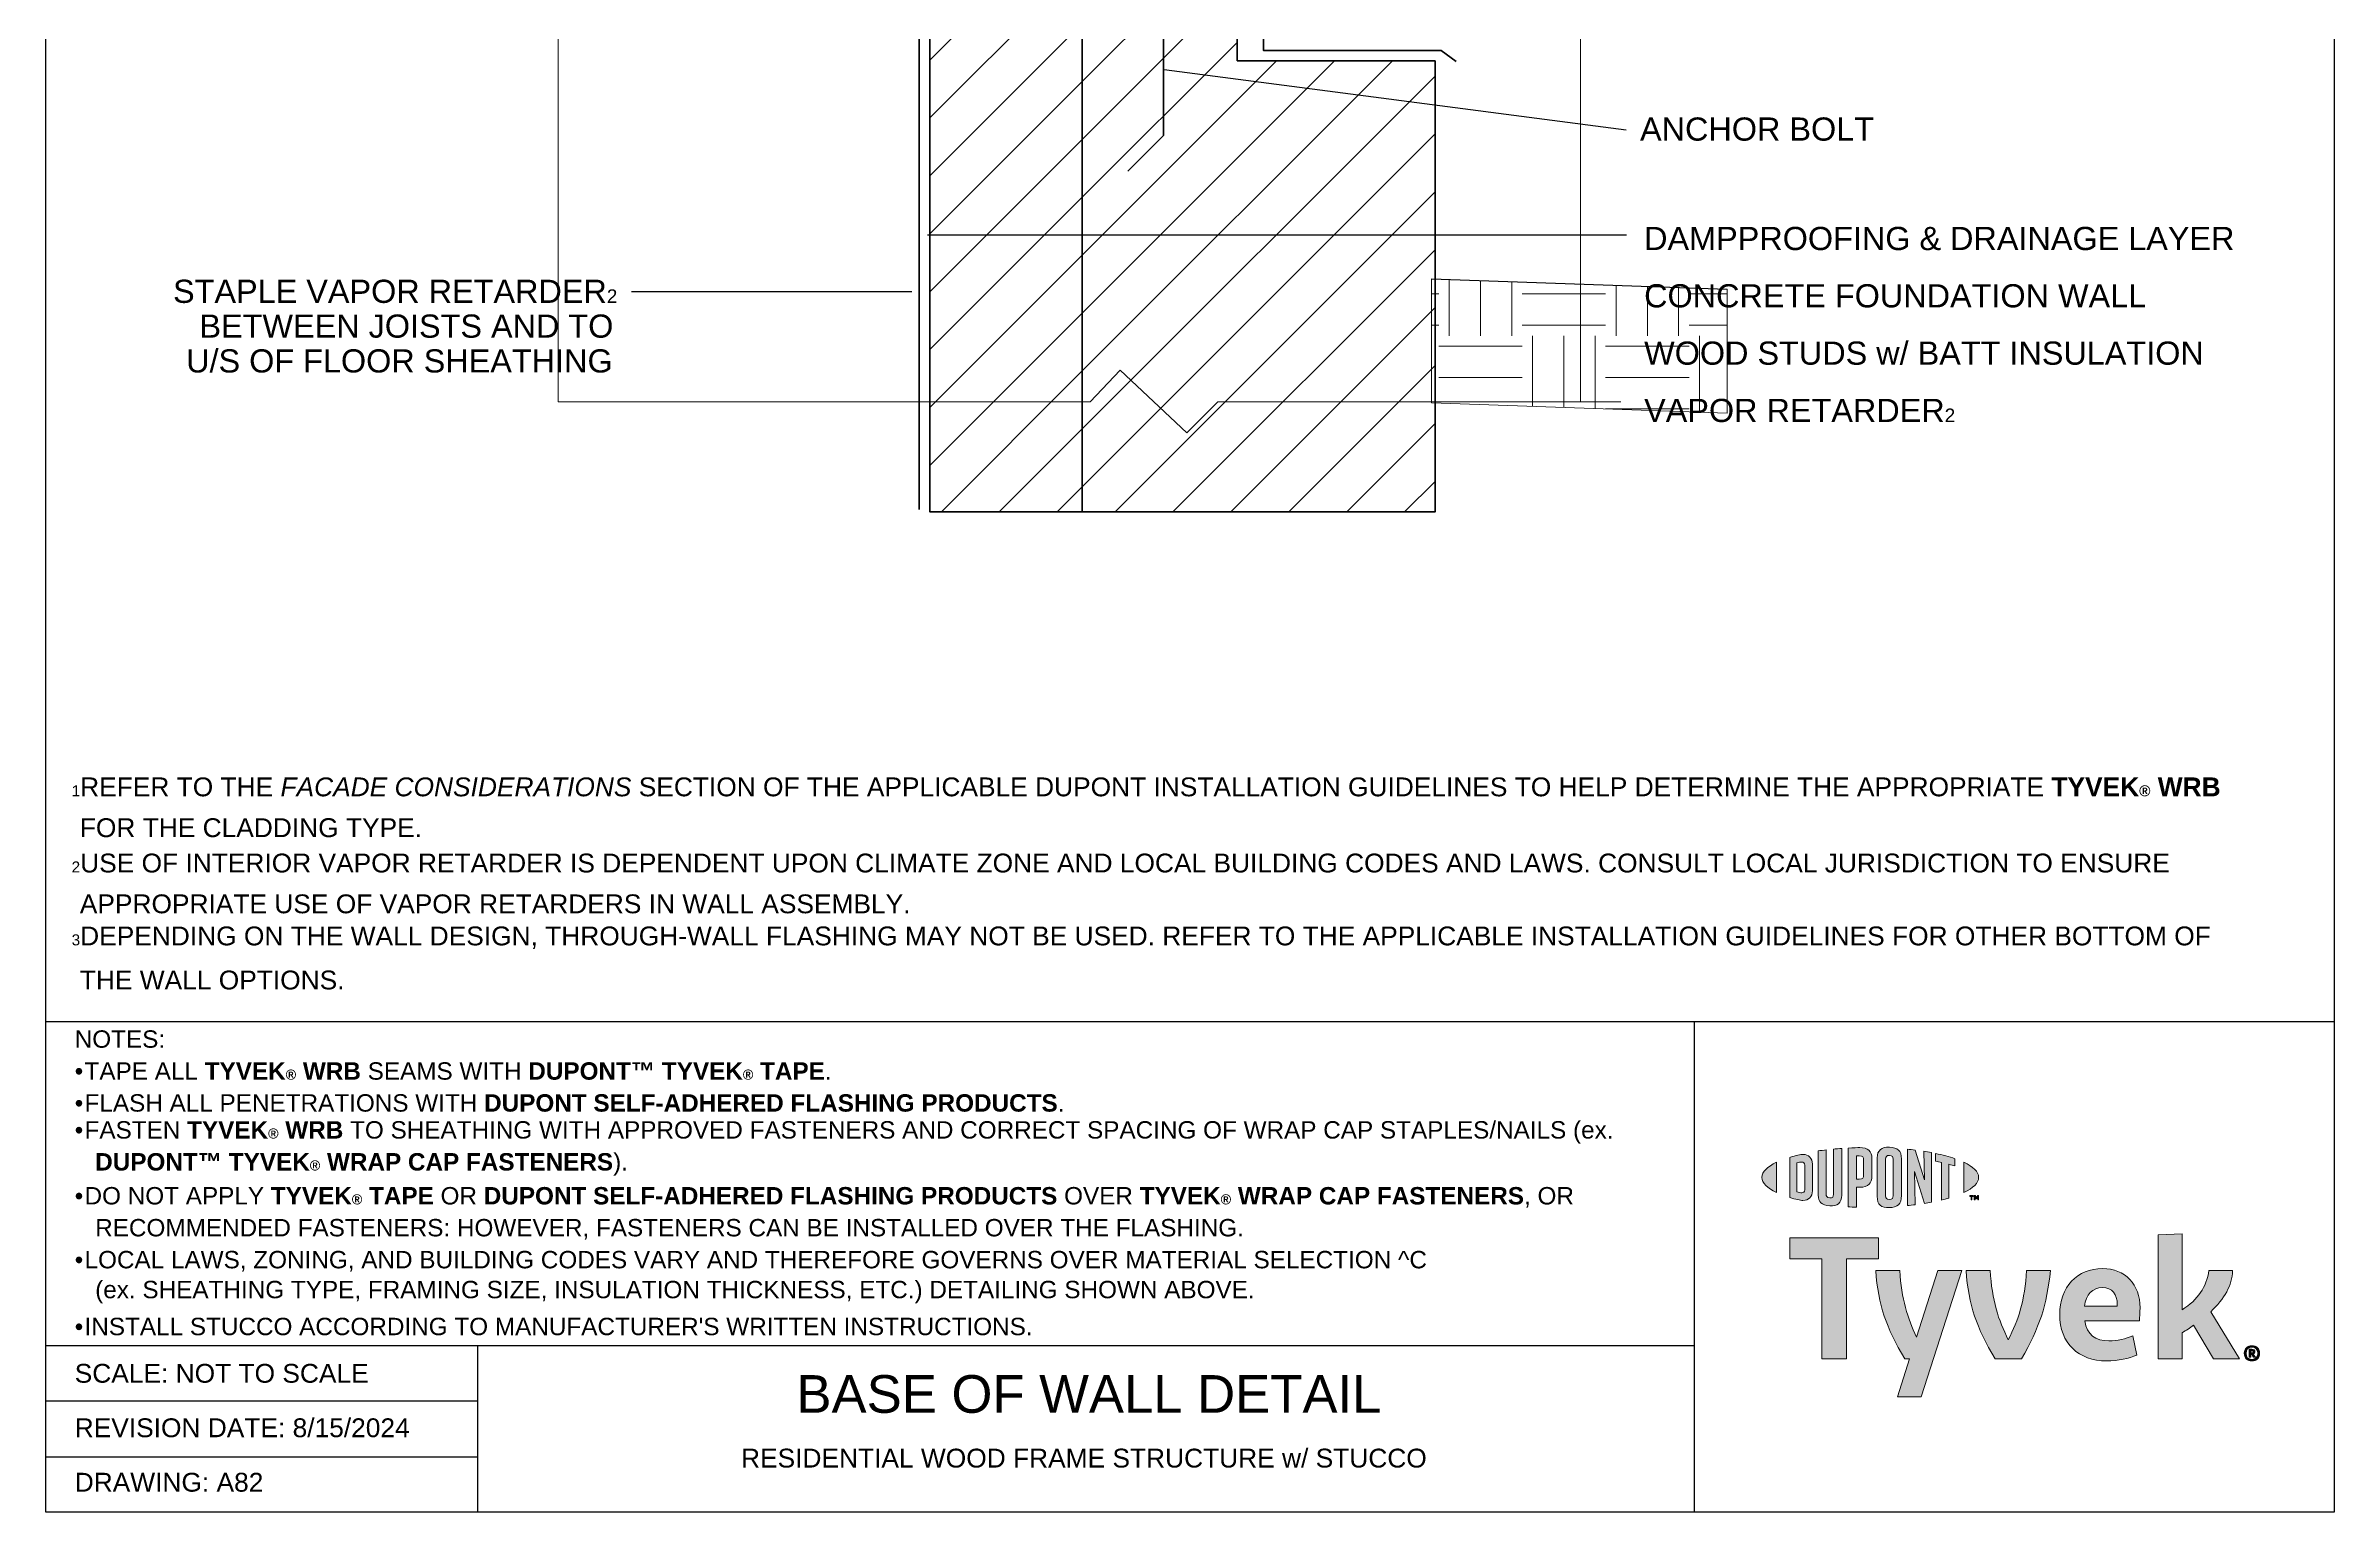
# Model space of a CAD drawing. Extents: x 26 to 585, y -763 to -29.
# Drawn here: x 26 to 585, y -763 to -405 of the extents above; entities that cross this region are included whole.
import ezdxf

# ---------------------------------------------------------------- set-up
doc = ezdxf.new("R2010")
doc.units = 0
doc.header["$MEASUREMENT"] = 0
for name, color, linetype, lineweight in [('background', 7, 'Continuous', 0), ('diagram', 7, 'Continuous', 0), ('lines and arrows', 7, 'Continuous', 0), ('text', 7, 'Continuous', 0)]:
    doc.layers.add(name, color=color, linetype=linetype, lineweight=lineweight)
pattern_1 = [(45, (0, 0), (-7.07107, 7.07107), [])]

# ---------------------------------------------------------------- blocks, each defined once
blk = doc.blocks.new('Block_1')
at = {"layer": 'background', "true_color": 0xe11b22, "transparency": 33554687}
h = blk.add_hatch(color=242, dxfattribs=at)
h.dxf.hatch_style = 2
edge = h.paths.add_edge_path()
edge.add_spline(control_points=[(456.13, -684.01), (456.13, -684.58), (455.78, -684.77), (455.38, -684.77), (455.06, -684.77), (454.57, -684.65), (454.17, -684.54), (454.17, -684.54), (454.17, -677.47), (454.17, -677.47), (454.57, -677.36), (455.06, -677.25), (455.38, -677.25), (455.78, -677.25), (456.13, -677.44), (456.13, -678.01), (456.13, -678.01), (456.13, -684.01), (456.13, -684.01)], knot_values=[0, 0, 0, 0, 1, 1, 1, 2, 2, 2, 3, 3, 3, 4, 4, 4, 5, 5, 5, 6, 6, 6, 6], degree=3, periodic=0)
edge = h.paths.add_edge_path()
edge.add_spline(control_points=[(455.64, -675.4), (455, -675.4), (454.08, -675.59), (452.41, -676.11), (452.41, -676.11), (452.41, -685.91), (452.41, -685.91), (453.88, -686.36), (455, -686.62), (455.64, -686.62), (457.12, -686.62), (457.95, -685.71), (457.95, -684.26), (457.95, -684.26), (457.95, -677.75), (457.95, -677.75), (457.95, -676.3), (457.12, -675.4), (455.64, -675.4)], knot_values=[0, 0, 0, 0, 1, 1, 1, 2, 2, 2, 3, 3, 3, 4, 4, 4, 5, 5, 5, 6, 6, 6, 6], degree=3, periodic=0)
h = blk.add_hatch(color=242, dxfattribs=at)
h.dxf.hatch_style = 2
edge = h.paths.add_edge_path()
edge.add_spline(control_points=[(463.1, -685.16), (463.1, -685.73), (462.91, -686.09), (462.2, -686), (461.5, -685.92), (461.32, -685.62), (461.32, -684.95), (461.32, -684.95), (461.32, -674.28), (461.32, -674.28), (460.85, -674.33), (459.82, -674.47), (459.38, -674.53), (459.38, -674.53), (459.38, -685.33), (459.38, -685.33), (459.38, -687.05), (460.22, -687.72), (462.2, -687.95), (464.01, -688.16), (465.12, -687.24), (465.12, -685.33), (465.12, -685.33), (465.12, -673.93), (465.12, -673.93), (464.74, -673.95), (463.5, -674.05), (463.1, -674.09), (463.1, -674.09), (463.1, -685.16), (463.1, -685.16)], knot_values=[0, 0, 0, 0, 1, 1, 1, 2, 2, 2, 3, 3, 3, 4, 4, 4, 5, 5, 5, 6, 6, 6, 7, 7, 7, 8, 8, 8, 9, 9, 9, 10, 10, 10, 10], degree=3, periodic=0)
h = blk.add_hatch(color=242, dxfattribs=at)
h.dxf.hatch_style = 2
edge = h.paths.add_edge_path()
edge.add_spline(control_points=[(470.46, -680.47), (470.46, -681.09), (470.24, -681.4), (469.42, -681.41), (469.42, -681.41), (468.72, -681.41), (468.72, -681.41), (468.72, -681.41), (468.72, -675.74), (468.72, -675.74), (469.03, -675.72), (469.2, -675.72), (469.39, -675.72), (470.27, -675.72), (470.46, -676.05), (470.46, -676.69), (470.46, -676.69), (470.46, -680.47), (470.46, -680.47)], knot_values=[0, 0, 0, 0, 1, 1, 1, 2, 2, 2, 3, 3, 3, 4, 4, 4, 5, 5, 5, 6, 6, 6, 6], degree=3, periodic=0)
edge = h.paths.add_edge_path()
edge.add_spline(control_points=[(469.51, -673.71), (469.15, -673.71), (467.87, -673.76), (466.7, -673.83), (466.7, -673.83), (466.7, -688.19), (466.7, -688.19), (467.1, -688.21), (468.15, -688.27), (468.72, -688.28), (468.72, -688.28), (468.72, -683.4), (468.72, -683.4), (468.72, -683.4), (469.51, -683.4), (469.51, -683.4), (471.62, -683.4), (472.5, -682.45), (472.5, -680.62), (472.5, -680.62), (472.5, -676.39), (472.5, -676.39), (472.5, -674.6), (471.51, -673.71), (469.51, -673.71)], knot_values=[0, 0, 0, 0, 1, 1, 1, 2, 2, 2, 3, 3, 3, 4, 4, 4, 5, 5, 5, 6, 6, 6, 7, 7, 7, 8, 8, 8, 8], degree=3, periodic=0)
h = blk.add_hatch(color=242, dxfattribs=at)
h.dxf.hatch_style = 2
edge = h.paths.add_edge_path()
edge.add_spline(control_points=[(477.67, -685.49), (477.67, -686.06), (477.48, -686.35), (476.77, -686.37), (476.03, -686.39), (475.83, -686.08), (475.83, -685.49), (475.83, -685.49), (475.83, -676.53), (475.83, -676.53), (475.83, -675.95), (476.03, -675.62), (476.77, -675.64), (477.48, -675.66), (477.67, -675.97), (477.67, -676.53), (477.67, -676.53), (477.67, -685.49), (477.67, -685.49)], knot_values=[0, 0, 0, 0, 1, 1, 1, 2, 2, 2, 3, 3, 3, 4, 4, 4, 5, 5, 5, 6, 6, 6, 6], degree=3, periodic=0)
edge = h.paths.add_edge_path()
edge.add_spline(control_points=[(476.77, -673.63), (474.89, -673.54), (473.78, -674.37), (473.78, -676.26), (473.78, -676.26), (473.78, -685.66), (473.78, -685.66), (473.78, -687.65), (474.79, -688.48), (476.77, -688.39), (478.7, -688.31), (479.71, -687.57), (479.71, -685.45), (479.71, -685.45), (479.71, -676.48), (479.71, -676.48), (479.71, -674.45), (478.8, -673.73), (476.77, -673.63)], knot_values=[0, 0, 0, 0, 1, 1, 1, 2, 2, 2, 3, 3, 3, 4, 4, 4, 5, 5, 5, 6, 6, 6, 6], degree=3, periodic=0)
h = blk.add_hatch(color=242, dxfattribs=at)
h.dxf.hatch_style = 2
edge = h.paths.add_edge_path()
edge.add_spline(control_points=[(485.31, -681.63), (485.31, -681.63), (483.07, -674.33), (483.07, -674.33), (482.46, -674.25), (481.73, -674.17), (481.16, -674.12), (481.16, -674.12), (481.16, -687.9), (481.16, -687.9), (481.56, -687.86), (482.57, -687.75), (483.1, -687.68), (483.1, -687.68), (482.94, -679.56), (482.94, -679.56), (482.94, -679.56), (485.31, -687.36), (485.31, -687.36), (485.81, -687.28), (486.55, -687.16), (487.03, -687.06), (487.03, -687.06), (487.03, -674.95), (487.03, -674.95), (486.53, -674.85), (485.61, -674.7), (485.17, -674.63), (485.17, -674.63), (485.31, -681.63), (485.31, -681.63)], knot_values=[0, 0, 0, 0, 1, 1, 1, 2, 2, 2, 3, 3, 3, 4, 4, 4, 5, 5, 5, 6, 6, 6, 7, 7, 7, 8, 8, 8, 9, 9, 9, 10, 10, 10, 10], degree=3, periodic=0)
h = blk.add_hatch(color=242, dxfattribs=at)
h.dxf.hatch_style = 2
edge = h.paths.add_edge_path()
edge.add_spline(control_points=[(488.03, -677.07), (488.53, -677.16), (489.02, -677.26), (489.5, -677.36), (489.5, -677.36), (489.5, -686.53), (489.5, -686.53), (489.94, -686.43), (490.76, -686.21), (491.31, -686.05), (491.31, -686.05), (491.31, -677.8), (491.31, -677.8), (491.83, -677.93), (492.33, -678.07), (492.78, -678.2), (492.78, -678.2), (492.78, -676.43), (492.78, -676.43), (491.35, -675.93), (489.82, -675.53), (488.03, -675.15), (488.03, -675.15), (488.03, -677.07), (488.03, -677.07)], knot_values=[0, 0, 0, 0, 1, 1, 1, 2, 2, 2, 3, 3, 3, 4, 4, 4, 5, 5, 5, 6, 6, 6, 7, 7, 7, 8, 8, 8, 8], degree=3, periodic=0)
h = blk.add_hatch(color=242, dxfattribs=at)
h.dxf.hatch_style = 2
edge = h.paths.add_edge_path()
edge.add_spline(control_points=[(445.62, -680.99), (445.62, -682.34), (446.93, -683.61), (449.23, -684.7), (449.23, -684.7), (449.23, -677.3), (449.23, -677.3), (446.93, -678.38), (445.62, -679.64), (445.62, -680.99)], knot_values=[0, 0, 0, 0, 1, 1, 1, 2, 2, 2, 3, 3, 3, 3], degree=3, periodic=0)
h = blk.add_hatch(color=242, dxfattribs=at)
h.dxf.hatch_style = 2
edge = h.paths.add_edge_path()
edge.add_spline(control_points=[(498.56, -680.99), (498.56, -682.35), (497.25, -683.61), (494.95, -684.7), (494.95, -684.7), (494.95, -677.3), (494.95, -677.3), (497.25, -678.38), (498.56, -679.64), (498.56, -680.99)], knot_values=[0, 0, 0, 0, 1, 1, 1, 2, 2, 2, 3, 3, 3, 3], degree=3, periodic=0)
h = blk.add_hatch(color=242, dxfattribs=at)
h.dxf.hatch_style = 2
edge = h.paths.add_edge_path()
edge.add_spline(control_points=[(497.49, -685.44), (497.49, -685.44), (497.71, -685.44), (497.71, -685.44), (497.71, -685.44), (498.03, -685.95), (498.03, -685.95), (498.03, -685.95), (498.35, -685.44), (498.35, -685.44), (498.35, -685.44), (498.56, -685.44), (498.56, -685.44), (498.56, -685.44), (498.56, -686.51), (498.56, -686.51), (498.56, -686.51), (498.37, -686.51), (498.37, -686.51), (498.37, -686.51), (498.37, -685.75), (498.37, -685.75), (498.37, -685.75), (498.04, -686.26), (498.04, -686.26), (498.04, -686.26), (498.02, -686.26), (498.02, -686.26), (498.02, -686.26), (497.69, -685.75), (497.69, -685.75), (497.69, -685.75), (497.69, -686.51), (497.69, -686.51), (497.69, -686.51), (497.49, -686.51), (497.49, -686.51), (497.49, -686.51), (497.49, -685.44), (497.49, -685.44)], knot_values=[0, 0, 0, 0, 1, 1, 1, 2, 2, 2, 3, 3, 3, 4, 4, 4, 5, 5, 5, 6, 6, 6, 7, 7, 7, 8, 8, 8, 9, 9, 9, 10, 10, 10, 11, 11, 11, 12, 12, 12, 13, 13, 13, 13], degree=3, periodic=0)
edge = h.paths.add_edge_path()
edge.add_spline(control_points=[(496.73, -685.63), (496.73, -685.63), (496.4, -685.63), (496.4, -685.63), (496.4, -685.63), (496.4, -685.44), (496.4, -685.44), (496.4, -685.44), (497.26, -685.44), (497.26, -685.44), (497.26, -685.44), (497.26, -685.63), (497.26, -685.63), (497.26, -685.63), (496.93, -685.63), (496.93, -685.63), (496.93, -685.63), (496.93, -686.51), (496.93, -686.51), (496.93, -686.51), (496.73, -686.51), (496.73, -686.51), (496.73, -686.51), (496.73, -685.63), (496.73, -685.63)], knot_values=[0, 0, 0, 0, 1, 1, 1, 2, 2, 2, 3, 3, 3, 4, 4, 4, 5, 5, 5, 6, 6, 6, 7, 7, 7, 8, 8, 8, 8], degree=3, periodic=0)
at = {"layer": 'background'}
for points, knots in [([(455.64, -675.4), (455, -675.4), (454.08, -675.59), (452.41, -676.11), (452.41, -676.11), (452.41, -685.91), (452.41, -685.91), (453.88, -686.36), (455, -686.62), (455.64, -686.62), (457.12, -686.62), (457.95, -685.71), (457.95, -684.26), (457.95, -684.26), (457.95, -677.75), (457.95, -677.75), (457.95, -676.3), (457.12, -675.4), (455.64, -675.4)], [0, 0, 0, 0, 1, 1, 1, 2, 2, 2, 3, 3, 3, 4, 4, 4, 5, 5, 5, 6, 6, 6, 6]), ([(463.1, -685.16), (463.1, -685.73), (462.91, -686.09), (462.2, -686), (461.5, -685.92), (461.32, -685.62), (461.32, -684.95), (461.32, -684.95), (461.32, -674.28), (461.32, -674.28), (460.85, -674.33), (459.82, -674.47), (459.38, -674.53), (459.38, -674.53), (459.38, -685.33), (459.38, -685.33), (459.38, -687.05), (460.22, -687.72), (462.2, -687.95), (464.01, -688.16), (465.12, -687.24), (465.12, -685.33), (465.12, -685.33), (465.12, -673.93), (465.12, -673.93), (464.74, -673.95), (463.5, -674.05), (463.1, -674.09), (463.1, -674.09), (463.1, -685.16), (463.1, -685.16)], [0, 0, 0, 0, 1, 1, 1, 2, 2, 2, 3, 3, 3, 4, 4, 4, 5, 5, 5, 6, 6, 6, 7, 7, 7, 8, 8, 8, 9, 9, 9, 10, 10, 10, 10]), ([(469.51, -673.71), (469.15, -673.71), (467.87, -673.76), (466.7, -673.83), (466.7, -673.83), (466.7, -688.19), (466.7, -688.19), (467.1, -688.21), (468.15, -688.27), (468.72, -688.28), (468.72, -688.28), (468.72, -683.4), (468.72, -683.4), (468.72, -683.4), (469.51, -683.4), (469.51, -683.4), (471.62, -683.4), (472.5, -682.45), (472.5, -680.62), (472.5, -680.62), (472.5, -676.39), (472.5, -676.39), (472.5, -674.6), (471.51, -673.71), (469.51, -673.71)], [0, 0, 0, 0, 1, 1, 1, 2, 2, 2, 3, 3, 3, 4, 4, 4, 5, 5, 5, 6, 6, 6, 7, 7, 7, 8, 8, 8, 8]), ([(470.46, -680.47), (470.46, -681.09), (470.24, -681.4), (469.42, -681.41), (469.42, -681.41), (468.72, -681.41), (468.72, -681.41), (468.72, -681.41), (468.72, -675.74), (468.72, -675.74), (469.03, -675.72), (469.2, -675.72), (469.39, -675.72), (470.27, -675.72), (470.46, -676.05), (470.46, -676.69), (470.46, -676.69), (470.46, -680.47), (470.46, -680.47)], [0, 0, 0, 0, 1, 1, 1, 2, 2, 2, 3, 3, 3, 4, 4, 4, 5, 5, 5, 6, 6, 6, 6]), ([(476.77, -673.63), (474.89, -673.54), (473.78, -674.37), (473.78, -676.26), (473.78, -676.26), (473.78, -685.66), (473.78, -685.66), (473.78, -687.65), (474.79, -688.48), (476.77, -688.39), (478.7, -688.31), (479.71, -687.57), (479.71, -685.45), (479.71, -685.45), (479.71, -676.48), (479.71, -676.48), (479.71, -674.45), (478.8, -673.73), (476.77, -673.63)], [0, 0, 0, 0, 1, 1, 1, 2, 2, 2, 3, 3, 3, 4, 4, 4, 5, 5, 5, 6, 6, 6, 6]), ([(477.67, -685.49), (477.67, -686.06), (477.48, -686.35), (476.77, -686.37), (476.03, -686.39), (475.83, -686.08), (475.83, -685.49), (475.83, -685.49), (475.83, -676.53), (475.83, -676.53), (475.83, -675.95), (476.03, -675.62), (476.77, -675.64), (477.48, -675.66), (477.67, -675.97), (477.67, -676.53), (477.67, -676.53), (477.67, -685.49), (477.67, -685.49)], [0, 0, 0, 0, 1, 1, 1, 2, 2, 2, 3, 3, 3, 4, 4, 4, 5, 5, 5, 6, 6, 6, 6]), ([(485.31, -681.63), (485.31, -681.63), (483.07, -674.33), (483.07, -674.33), (482.46, -674.25), (481.73, -674.17), (481.16, -674.12), (481.16, -674.12), (481.16, -687.9), (481.16, -687.9), (481.56, -687.86), (482.57, -687.75), (483.1, -687.68), (483.1, -687.68), (482.94, -679.56), (482.94, -679.56), (482.94, -679.56), (485.31, -687.36), (485.31, -687.36), (485.81, -687.28), (486.55, -687.16), (487.03, -687.06), (487.03, -687.06), (487.03, -674.95), (487.03, -674.95), (486.53, -674.85), (485.61, -674.7), (485.17, -674.63), (485.17, -674.63), (485.31, -681.63), (485.31, -681.63)], [0, 0, 0, 0, 1, 1, 1, 2, 2, 2, 3, 3, 3, 4, 4, 4, 5, 5, 5, 6, 6, 6, 7, 7, 7, 8, 8, 8, 9, 9, 9, 10, 10, 10, 10]), ([(488.03, -677.07), (488.53, -677.16), (489.02, -677.26), (489.5, -677.36), (489.5, -677.36), (489.5, -686.53), (489.5, -686.53), (489.94, -686.43), (490.76, -686.21), (491.31, -686.05), (491.31, -686.05), (491.31, -677.8), (491.31, -677.8), (491.83, -677.93), (492.33, -678.07), (492.78, -678.2), (492.78, -678.2), (492.78, -676.43), (492.78, -676.43), (491.35, -675.93), (489.82, -675.53), (488.03, -675.15), (488.03, -675.15), (488.03, -677.07), (488.03, -677.07)], [0, 0, 0, 0, 1, 1, 1, 2, 2, 2, 3, 3, 3, 4, 4, 4, 5, 5, 5, 6, 6, 6, 7, 7, 7, 8, 8, 8, 8]), ([(445.62, -680.99), (445.62, -682.34), (446.93, -683.61), (449.23, -684.7), (449.23, -684.7), (449.23, -677.3), (449.23, -677.3), (446.93, -678.38), (445.62, -679.64), (445.62, -680.99)], [0, 0, 0, 0, 1, 1, 1, 2, 2, 2, 3, 3, 3, 3]), ([(456.13, -684.01), (456.13, -684.58), (455.78, -684.77), (455.38, -684.77), (455.06, -684.77), (454.57, -684.65), (454.17, -684.54), (454.17, -684.54), (454.17, -677.47), (454.17, -677.47), (454.57, -677.36), (455.06, -677.25), (455.38, -677.25), (455.78, -677.25), (456.13, -677.44), (456.13, -678.01), (456.13, -678.01), (456.13, -684.01), (456.13, -684.01)], [0, 0, 0, 0, 1, 1, 1, 2, 2, 2, 3, 3, 3, 4, 4, 4, 5, 5, 5, 6, 6, 6, 6]), ([(498.56, -680.99), (498.56, -682.35), (497.25, -683.61), (494.95, -684.7), (494.95, -684.7), (494.95, -677.3), (494.95, -677.3), (497.25, -678.38), (498.56, -679.64), (498.56, -680.99)], [0, 0, 0, 0, 1, 1, 1, 2, 2, 2, 3, 3, 3, 3]), ([(496.73, -685.63), (496.73, -685.63), (496.4, -685.63), (496.4, -685.63), (496.4, -685.63), (496.4, -685.44), (496.4, -685.44), (496.4, -685.44), (497.26, -685.44), (497.26, -685.44), (497.26, -685.44), (497.26, -685.63), (497.26, -685.63), (497.26, -685.63), (496.93, -685.63), (496.93, -685.63), (496.93, -685.63), (496.93, -686.51), (496.93, -686.51), (496.93, -686.51), (496.73, -686.51), (496.73, -686.51), (496.73, -686.51), (496.73, -685.63), (496.73, -685.63)], [0, 0, 0, 0, 1, 1, 1, 2, 2, 2, 3, 3, 3, 4, 4, 4, 5, 5, 5, 6, 6, 6, 7, 7, 7, 8, 8, 8, 8]), ([(497.49, -685.44), (497.49, -685.44), (497.71, -685.44), (497.71, -685.44), (497.71, -685.44), (498.03, -685.95), (498.03, -685.95), (498.03, -685.95), (498.35, -685.44), (498.35, -685.44), (498.35, -685.44), (498.56, -685.44), (498.56, -685.44), (498.56, -685.44), (498.56, -686.51), (498.56, -686.51), (498.56, -686.51), (498.37, -686.51), (498.37, -686.51), (498.37, -686.51), (498.37, -685.75), (498.37, -685.75), (498.37, -685.75), (498.04, -686.26), (498.04, -686.26), (498.04, -686.26), (498.02, -686.26), (498.02, -686.26), (498.02, -686.26), (497.69, -685.75), (497.69, -685.75), (497.69, -685.75), (497.69, -686.51), (497.69, -686.51), (497.69, -686.51), (497.49, -686.51), (497.49, -686.51), (497.49, -686.51), (497.49, -685.44), (497.49, -685.44)], [0, 0, 0, 0, 1, 1, 1, 2, 2, 2, 3, 3, 3, 4, 4, 4, 5, 5, 5, 6, 6, 6, 7, 7, 7, 8, 8, 8, 9, 9, 9, 10, 10, 10, 11, 11, 11, 12, 12, 12, 13, 13, 13, 13])]:
    blk.add_open_spline(points, degree=3, knots=knots, dxfattribs=at)
blk = doc.blocks.new('Block_5')
at = {"layer": 'background', "true_color": 0x17477e, "transparency": 33554687}
h = blk.add_hatch(color=156, dxfattribs=at)
h.dxf.hatch_style = 2
h.paths.add_polyline_path([(474.14, -695.78), (452.41, -695.78), (452.41, -700.93), (460.25, -700.93), (460.25, -725.32), (466.29, -725.32), (466.29, -700.93), (474.14, -700.93)])
h = blk.add_hatch(color=156, dxfattribs=at)
h.dxf.hatch_style = 2
edge = h.paths.add_edge_path()
edge.add_spline(control_points=[(555.25, -713.8), (555.25, -713.8), (562.26, -725.32), (562.26, -725.32), (562.26, -725.32), (555.93, -725.32), (555.93, -725.32), (555.93, -725.32), (551.08, -717.09), (551.08, -717.09), (550.19, -717.73), (549.26, -718.36), (548.25, -718.99), (548.25, -718.99), (548.25, -725.32), (548.25, -725.32), (548.25, -725.32), (542.42, -725.32), (542.42, -725.32), (542.42, -725.32), (542.42, -695.06), (542.42, -695.06), (542.42, -695.06), (548.25, -694.77), (548.25, -694.77), (548.25, -694.77), (548.25, -713.38), (548.25, -713.38), (552.21, -710.81), (554.16, -707.85), (554.83, -703.76), (554.83, -703.76), (560.61, -703.76), (560.61, -703.76), (560.49, -707.39), (558.63, -710.64), (555.25, -713.8)], knot_values=[0, 0, 0, 0, 1, 1, 1, 2, 2, 2, 3, 3, 3, 4, 4, 4, 5, 5, 5, 6, 6, 6, 7, 7, 7, 8, 8, 8, 9, 9, 9, 10, 10, 10, 11, 11, 11, 12, 12, 12, 12], degree=3, periodic=0)
h = blk.add_hatch(color=156, dxfattribs=at)
h.dxf.hatch_style = 2
edge = h.paths.add_edge_path()
edge.add_spline(control_points=[(510.27, -703.76), (509.89, -710.97), (508.28, -715.87), (505.79, -720.64), (503.39, -715.87), (501.83, -710.97), (501.36, -703.76), (501.36, -703.76), (495.5, -703.76), (495.5, -703.76), (496.13, -712.24), (498.03, -717.68), (502.59, -725.32), (502.59, -725.32), (509.04, -725.32), (509.04, -725.32), (513.43, -717.68), (515.25, -712.24), (516.09, -703.76), (516.09, -703.76), (510.27, -703.76), (510.27, -703.76)], knot_values=[0, 0, 0, 0, 1, 1, 1, 2, 2, 2, 3, 3, 3, 4, 4, 4, 5, 5, 5, 6, 6, 6, 7, 7, 7, 7], degree=3, periodic=0)
h = blk.add_hatch(color=156, dxfattribs=at)
h.dxf.hatch_style = 2
edge = h.paths.add_edge_path()
edge.add_spline(control_points=[(524.4, -712.49), (524.4, -712.49), (532.42, -712.49), (532.42, -712.49), (532.42, -712.49), (532.42, -711.99), (532.42, -711.99), (532.42, -709.62), (531.16, -707.89), (528.83, -707.89), (526.39, -707.89), (524.78, -709.62), (524.4, -712.49)], knot_values=[0, 0, 0, 0, 1, 1, 1, 2, 2, 2, 3, 3, 3, 4, 4, 4, 4], degree=3, periodic=0)
edge = h.paths.add_edge_path()
edge.add_spline(control_points=[(537.19, -724.39), (535.33, -725.24), (532.59, -725.83), (529.81, -725.83), (523.01, -725.83), (518.37, -721.52), (518.37, -714.52), (518.37, -707.81), (522.63, -703.25), (528.83, -703.25), (534.36, -703.25), (537.99, -707.18), (537.99, -712.83), (537.99, -714.1), (537.91, -715.19), (537.82, -716.04), (537.82, -716.04), (524.49, -716.04), (524.49, -716.04), (525.04, -719.41), (527.02, -720.93), (530.4, -720.93), (532.46, -720.93), (534.45, -720.47), (536.26, -719.71), (536.26, -719.71), (537.19, -724.39), (537.19, -724.39)], knot_values=[0, 0, 0, 0, 1, 1, 1, 2, 2, 2, 3, 3, 3, 4, 4, 4, 5, 5, 5, 6, 6, 6, 7, 7, 7, 8, 8, 8, 9, 9, 9, 9], degree=3, periodic=0)
at = {"layer": 'background'}
blk.add_lwpolyline([(474.14, -695.78), (452.41, -695.78), (452.41, -700.93), (460.25, -700.93), (460.25, -725.32), (466.29, -725.32), (466.29, -700.93), (474.14, -700.93)], close=True, dxfattribs=at)
for points, knots in [([(555.25, -713.8), (555.25, -713.8), (562.26, -725.32), (562.26, -725.32), (562.26, -725.32), (555.93, -725.32), (555.93, -725.32), (555.93, -725.32), (551.08, -717.09), (551.08, -717.09), (550.19, -717.73), (549.26, -718.36), (548.25, -718.99), (548.25, -718.99), (548.25, -725.32), (548.25, -725.32), (548.25, -725.32), (542.42, -725.32), (542.42, -725.32), (542.42, -725.32), (542.42, -695.06), (542.42, -695.06), (542.42, -695.06), (548.25, -694.77), (548.25, -694.77), (548.25, -694.77), (548.25, -713.38), (548.25, -713.38), (552.21, -710.81), (554.16, -707.85), (554.83, -703.76), (554.83, -703.76), (560.61, -703.76), (560.61, -703.76), (560.49, -707.39), (558.63, -710.64), (555.25, -713.8)], [0, 0, 0, 0, 1, 1, 1, 2, 2, 2, 3, 3, 3, 4, 4, 4, 5, 5, 5, 6, 6, 6, 7, 7, 7, 8, 8, 8, 9, 9, 9, 10, 10, 10, 11, 11, 11, 12, 12, 12, 12]), ([(510.27, -703.76), (509.89, -710.97), (508.28, -715.87), (505.79, -720.64), (503.39, -715.87), (501.83, -710.97), (501.36, -703.76), (501.36, -703.76), (495.5, -703.76), (495.5, -703.76), (496.13, -712.24), (498.03, -717.68), (502.59, -725.32), (502.59, -725.32), (509.04, -725.32), (509.04, -725.32), (513.43, -717.68), (515.25, -712.24), (516.09, -703.76), (516.09, -703.76), (510.27, -703.76), (510.27, -703.76)], [0, 0, 0, 0, 1, 1, 1, 2, 2, 2, 3, 3, 3, 4, 4, 4, 5, 5, 5, 6, 6, 6, 7, 7, 7, 7]), ([(537.19, -724.39), (535.33, -725.24), (532.59, -725.83), (529.81, -725.83), (523.01, -725.83), (518.37, -721.52), (518.37, -714.52), (518.37, -707.81), (522.63, -703.25), (528.83, -703.25), (534.36, -703.25), (537.99, -707.18), (537.99, -712.83), (537.99, -714.1), (537.91, -715.19), (537.82, -716.04), (537.82, -716.04), (524.49, -716.04), (524.49, -716.04), (525.04, -719.41), (527.02, -720.93), (530.4, -720.93), (532.46, -720.93), (534.45, -720.47), (536.26, -719.71), (536.26, -719.71), (537.19, -724.39), (537.19, -724.39)], [0, 0, 0, 0, 1, 1, 1, 2, 2, 2, 3, 3, 3, 4, 4, 4, 5, 5, 5, 6, 6, 6, 7, 7, 7, 8, 8, 8, 9, 9, 9, 9]), ([(524.4, -712.49), (524.4, -712.49), (532.42, -712.49), (532.42, -712.49), (532.42, -712.49), (532.42, -711.99), (532.42, -711.99), (532.42, -709.62), (531.16, -707.89), (528.83, -707.89), (526.39, -707.89), (524.78, -709.62), (524.4, -712.49)], [0, 0, 0, 0, 1, 1, 1, 2, 2, 2, 3, 3, 3, 4, 4, 4, 4])]:
    blk.add_open_spline(points, degree=3, knots=knots, dxfattribs=at)
blk = doc.blocks.new('Block_4')
at = {"layer": 'background', "true_color": 0x17477e, "transparency": 33554687}
h = blk.add_hatch(color=156, dxfattribs=at)
h.dxf.hatch_style = 2
edge = h.paths.add_edge_path()
edge.add_spline(control_points=[(488.64, -703.76), (488.64, -703.76), (483.41, -719.99), (483.41, -719.99), (481.19, -715.42), (479.74, -710.65), (479.3, -703.76), (479.3, -703.76), (473.43, -703.76), (473.43, -703.76), (474.07, -712.24), (475.97, -717.68), (480.52, -725.32), (480.52, -725.32), (481.7, -725.32), (481.7, -725.32), (481.7, -725.32), (478.71, -734.6), (478.71, -734.6), (478.71, -734.6), (484.53, -734.6), (484.53, -734.6), (484.53, -734.6), (494.46, -703.76), (494.46, -703.76), (494.46, -703.76), (488.64, -703.76), (488.64, -703.76)], knot_values=[0, 0, 0, 0, 1, 1, 1, 2, 2, 2, 3, 3, 3, 4, 4, 4, 5, 5, 5, 6, 6, 6, 7, 7, 7, 8, 8, 8, 9, 9, 9, 9], degree=3, periodic=0)
at = {"layer": 'background'}
blk.add_open_spline([(488.64, -703.76), (488.64, -703.76), (483.41, -719.99), (483.41, -719.99), (481.19, -715.42), (479.74, -710.65), (479.3, -703.76), (479.3, -703.76), (473.43, -703.76), (473.43, -703.76), (474.07, -712.24), (475.97, -717.68), (480.52, -725.32), (480.52, -725.32), (481.7, -725.32), (481.7, -725.32), (481.7, -725.32), (478.71, -734.6), (478.71, -734.6), (478.71, -734.6), (484.53, -734.6), (484.53, -734.6), (484.53, -734.6), (494.46, -703.76), (494.46, -703.76), (494.46, -703.76), (488.64, -703.76), (488.64, -703.76)], degree=3, knots=[0, 0, 0, 0, 1, 1, 1, 2, 2, 2, 3, 3, 3, 4, 4, 4, 5, 5, 5, 6, 6, 6, 7, 7, 7, 8, 8, 8, 9, 9, 9, 9], dxfattribs=at)
blk.add_blockref('Block_5', (0, 0), dxfattribs=at)
blk = doc.blocks.new('Block_6')
at = {"layer": 'background', "true_color": 0x17477e, "transparency": 33554687}
h = blk.add_hatch(color=156, dxfattribs=at)
h.dxf.hatch_style = 2
edge = h.paths.add_edge_path()
edge.add_spline(control_points=[(565.05, -723.33), (565.05, -723.33), (565.05, -723.89), (565.05, -723.89), (565.05, -723.89), (565.29, -723.89), (565.29, -723.89), (565.53, -723.89), (565.65, -723.82), (565.65, -723.61), (565.65, -723.4), (565.53, -723.33), (565.29, -723.33), (565.29, -723.33), (565.05, -723.33), (565.05, -723.33)], knot_values=[0, 0, 0, 0, 1, 1, 1, 2, 2, 2, 3, 3, 3, 4, 4, 4, 5, 5, 5, 5], degree=3, periodic=0)
edge = h.paths.add_edge_path()
edge.add_spline(control_points=[(564.64, -722.98), (564.64, -722.98), (565.29, -722.98), (565.29, -722.98), (565.8, -722.98), (566.05, -723.22), (566.05, -723.61), (566.05, -723.88), (565.93, -724.07), (565.68, -724.17), (565.81, -724.41), (565.97, -724.64), (566.18, -724.89), (566.18, -724.89), (565.69, -724.89), (565.69, -724.89), (565.51, -724.67), (565.38, -724.46), (565.27, -724.23), (565.27, -724.23), (565.05, -724.23), (565.05, -724.23), (565.05, -724.23), (565.05, -724.89), (565.05, -724.89), (565.05, -724.89), (564.64, -724.89), (564.64, -724.89), (564.64, -724.89), (564.64, -722.98), (564.64, -722.98)], knot_values=[0, 0, 0, 0, 1, 1, 1, 2, 2, 2, 3, 3, 3, 4, 4, 4, 5, 5, 5, 6, 6, 6, 7, 7, 7, 8, 8, 8, 9, 9, 9, 10, 10, 10, 10], degree=3, periodic=0)
edge = h.paths.add_edge_path()
edge.add_spline(control_points=[(565.32, -722.49), (564.4, -722.49), (563.88, -723.02), (563.88, -723.97), (563.88, -724.93), (564.4, -725.45), (565.32, -725.45), (566.23, -725.45), (566.76, -724.93), (566.76, -723.97), (566.76, -723.02), (566.23, -722.49), (565.32, -722.49)], knot_values=[0, 0, 0, 0, 1, 1, 1, 2, 2, 2, 3, 3, 3, 4, 4, 4, 4], degree=3, periodic=0)
edge = h.paths.add_edge_path()
edge.add_spline(control_points=[(565.32, -722.11), (566.45, -722.11), (567.2, -722.83), (567.2, -723.97), (567.2, -725.11), (566.44, -725.83), (565.32, -725.83), (564.17, -725.83), (563.44, -725.11), (563.44, -723.97), (563.44, -722.83), (564.18, -722.11), (565.32, -722.11)], knot_values=[0, 0, 0, 0, 1, 1, 1, 2, 2, 2, 3, 3, 3, 4, 4, 4, 4], degree=3, periodic=0)
at = {"layer": 'background'}
for points, knots in [([(565.32, -722.11), (566.45, -722.11), (567.2, -722.83), (567.2, -723.97), (567.2, -725.11), (566.44, -725.83), (565.32, -725.83), (564.17, -725.83), (563.44, -725.11), (563.44, -723.97), (563.44, -722.83), (564.18, -722.11), (565.32, -722.11)], [0, 0, 0, 0, 1, 1, 1, 2, 2, 2, 3, 3, 3, 4, 4, 4, 4]), ([(565.32, -722.49), (564.4, -722.49), (563.88, -723.02), (563.88, -723.97), (563.88, -724.93), (564.4, -725.45), (565.32, -725.45), (566.23, -725.45), (566.76, -724.93), (566.76, -723.97), (566.76, -723.02), (566.23, -722.49), (565.32, -722.49)], [0, 0, 0, 0, 1, 1, 1, 2, 2, 2, 3, 3, 3, 4, 4, 4, 4]), ([(564.64, -722.98), (564.64, -722.98), (565.29, -722.98), (565.29, -722.98), (565.8, -722.98), (566.05, -723.22), (566.05, -723.61), (566.05, -723.88), (565.93, -724.07), (565.68, -724.17), (565.81, -724.41), (565.97, -724.64), (566.18, -724.89), (566.18, -724.89), (565.69, -724.89), (565.69, -724.89), (565.51, -724.67), (565.38, -724.46), (565.27, -724.23), (565.27, -724.23), (565.05, -724.23), (565.05, -724.23), (565.05, -724.23), (565.05, -724.89), (565.05, -724.89), (565.05, -724.89), (564.64, -724.89), (564.64, -724.89), (564.64, -724.89), (564.64, -722.98), (564.64, -722.98)], [0, 0, 0, 0, 1, 1, 1, 2, 2, 2, 3, 3, 3, 4, 4, 4, 5, 5, 5, 6, 6, 6, 7, 7, 7, 8, 8, 8, 9, 9, 9, 10, 10, 10, 10]), ([(565.05, -723.33), (565.05, -723.33), (565.05, -723.89), (565.05, -723.89), (565.05, -723.89), (565.29, -723.89), (565.29, -723.89), (565.53, -723.89), (565.65, -723.82), (565.65, -723.61), (565.65, -723.4), (565.53, -723.33), (565.29, -723.33), (565.29, -723.33), (565.05, -723.33), (565.05, -723.33)], [0, 0, 0, 0, 1, 1, 1, 2, 2, 2, 3, 3, 3, 4, 4, 4, 5, 5, 5, 5])]:
    blk.add_open_spline(points, degree=3, knots=knots, dxfattribs=at)
blk = doc.blocks.new('Block_3')
at = {"layer": 'background'}
for name in ['Block_4', 'Block_6']:
    blk.add_blockref(name, (0, 0), dxfattribs=at)
blk = doc.blocks.new('Block_2')
at = {"layer": 'background'}
blk.add_blockref('Block_3', (0, 0), dxfattribs=at)
blk = doc.blocks.new('Block_0')
at = {"layer": 'background'}
for name in ['Block_1', 'Block_2']:
    blk.add_blockref(name, (0, 0), dxfattribs=at)
blk = doc.blocks.new('Block_7')
at = {"layer": 'background', "color": 250, "lineweight": 25, "true_color": 0x231f20}
for p, q in [((26.46, -642.9), (585.42, -642.9)), ((429.12, -642.9), (429.12, -762.78)), ((26.46, -722.04), (429.12, -722.04)), ((131.88, -722.04), (131.88, -762.78)), ((26.46, -735.6), (131.88, -735.6)), ((26.46, -749.22), (131.88, -749.22))]:
    blk.add_line(p, q, dxfattribs=at)
blk.add_lwpolyline([(585.42, -762.78), (26.46, -762.78), (26.46, -29.1), (585.42, -29.1)], close=True, dxfattribs=at)
blk = doc.blocks.new('Block_9')
at = {"layer": 'diagram'}
blk.add_lwpolyline([(437.17, -464.06), (364.91, -461.53), (364.91, -491.84), (437.13, -494.36)], close=True, dxfattribs=at)
at = {"layer": 'diagram', "color": 18, "lineweight": 18, "true_color": 0x000000}
for points in [[(369.23, -475.44), (369.23, -475.44), (369.23, -461.69), (369.23, -461.69)], [(376.87, -475.44), (376.87, -475.44), (376.87, -461.95), (376.87, -461.95)], [(384.52, -475.44), (384.52, -475.44), (384.52, -462.22), (384.52, -462.22)], [(410, -475.44), (410, -475.44), (410, -463.1), (410, -463.1)], [(417.65, -475.44), (417.65, -475.44), (417.65, -463.37), (417.65, -463.37)], [(425.29, -475.44), (425.29, -475.44), (425.29, -463.64), (425.29, -463.64)], [(364.91, -465.24), (364.91, -465.24), (366.68, -465.24), (366.68, -465.24)], [(387.07, -465.24), (387.07, -465.24), (407.45, -465.24), (407.45, -465.24)], [(427.84, -465.24), (427.84, -465.24), (437.17, -465.24), (437.17, -465.24)], [(364.91, -472.89), (364.91, -472.89), (366.68, -472.89), (366.68, -472.89)], [(387.07, -472.89), (387.07, -472.89), (407.45, -472.89), (407.45, -472.89)], [(427.84, -472.89), (427.84, -472.89), (437.16, -472.89), (437.16, -472.89)], [(366.68, -477.98), (366.68, -477.98), (387.07, -477.98), (387.07, -477.98)], [(389.61, -492.71), (389.61, -492.71), (389.61, -475.44), (389.61, -475.44)], [(397.26, -492.96), (397.26, -492.96), (397.26, -475.44), (397.26, -475.44)], [(404.9, -493.23), (404.9, -493.23), (404.9, -475.44), (404.9, -475.44)], [(407.45, -477.98), (407.45, -477.98), (427.84, -477.98), (427.84, -477.98)], [(430.39, -494.12), (430.39, -494.12), (430.39, -475.44), (430.39, -475.44)], [(366.68, -485.63), (366.68, -485.63), (387.07, -485.63), (387.07, -485.63)], [(407.45, -485.63), (407.45, -485.63), (427.84, -485.63), (427.84, -485.63)], [(407.45, -493.27), (407.45, -493.27), (427.84, -493.27), (427.84, -493.27)]]:
    blk.add_open_spline(points, degree=3, dxfattribs=at)
blk = doc.blocks.new('Block_8')
at = {"layer": 'diagram', "true_color": 0x000000, "transparency": 33554687}
h = blk.add_hatch(dxfattribs=at)
h.set_pattern_fill('_U', color=18, scale=10, angle=45, style=2, pattern_type=0)
h.set_pattern_definition(pattern_1)
h.paths.add_polyline_path([(279.63, -381.49), (279.63, -518.46), (242.42, -518.46), (242.42, -381.49)])
h = blk.add_hatch(dxfattribs=at)
h.set_pattern_fill('_U', color=18, scale=10, angle=45, style=2, pattern_type=0)
h.set_pattern_definition(pattern_1)
h.paths.add_polyline_path([(317.42, -408.31), (365.8, -408.31), (365.8, -518.46), (279.63, -518.46), (279.63, -386.86), (317.42, -386.86)])
at = {"layer": 'diagram', "color": 18, "lineweight": 25, "true_color": 0x000000}
blk.add_line((364.94, -461.54), (437.17, -464.05), dxfattribs=at)
at = {"layer": 'diagram'}
blk.add_lwpolyline([(151.64, -491.61), (281.59, -491.61), (288.85, -483.85), (305.18, -499.13), (312.7, -491.61), (401.29, -491.61), (401.29, -139.95), (308.02, -139.95), (300.51, -147.47), (284.18, -132.19), (276.92, -139.95), (151.64, -139.95), (151.64, -293.54), (159.02, -301.06), (143.74, -317.38), (151.64, -324.65)], close=True, dxfattribs=at)
at = {"layer": 'diagram', "color": 252, "lineweight": 70, "true_color": 0x96989a}
blk.add_lwpolyline([(323.91, -338.64), (323.91, -405.81), (367.3, -405.81), (370.96, -408.47)], dxfattribs=at)
at = {"layer": 'diagram', "color": 250, "lineweight": 70, "true_color": 0x231f20}
blk.add_lwpolyline([(307.1, -364.99), (291.83, -364.99), (299.46, -364.99), (299.46, -426.54), (290.78, -435.23)], dxfattribs=at)
at = {"layer": 'diagram', "color": 250, "lineweight": 35, "true_color": 0x231f20}
for points in [[(279.63, -381.49), (279.63, -518.46), (242.42, -518.46), (242.42, -381.49)], [(317.42, -408.31), (365.8, -408.31), (365.8, -518.46), (279.63, -518.46), (279.63, -386.86), (317.42, -386.86)]]:
    blk.add_lwpolyline(points, close=True, dxfattribs=at)
at = {"layer": 'diagram', "color": 113, "lineweight": 70, "true_color": 0x82ca9c}
blk.add_open_spline([(226.6, -264.89), (233.9, -264.89), (239.82, -270.81), (239.82, -278.11), (239.82, -278.11), (239.82, -517.88), (239.82, -517.88)], degree=3, knots=[0, 0, 0, 0, 1, 1, 1, 2, 2, 2, 2], dxfattribs=at)
at = {"layer": 'diagram'}
blk.add_blockref('Block_9', (0, 0), dxfattribs=at)

msp = doc.modelspace()

# ---------------------------------------------------------------- linework, layer by layer
at = {"layer": 'diagram', "color": 250, "lineweight": 18, "true_color": 0x231f20}
msp.add_lwpolyline([(198.48, -491.61), (281.59, -491.61), (288.85, -483.85), (305.18, -499.13), (312.7, -491.61), (411.19, -491.61)], dxfattribs=at)
at = {"layer": 'lines and arrows', "color": 250, "lineweight": 25, "true_color": 0x231f20}
for p, q in [((299.63, -410.45), (412.46, -425.16)), ((241.86, -450.8), (364.78, -450.8)), ((364.84, -450.8), (412.53, -450.8)), ((237.99, -464.71), (169.49, -464.71))]:
    msp.add_line(p, q, dxfattribs=at)

# ---------------------------------------------------------------- block references
at = {"layer": 'background'}
for name in ['Block_7', 'Block_0']:
    msp.add_blockref(name, (0, 0), dxfattribs=at)
at = {"layer": 'diagram'}
msp.add_blockref('Block_8', (0, 0), dxfattribs=at)

# ---------------------------------------------------------------- texts
at = {"layer": 'text', "char_height": 0.2, "attachment_point": 7}
for s, insert in [('\\C250;\\c2105123;\\FArial|b0|i0|c1;\\H5.664000;\\W1.000000;ANCHOR BOLT', (415.86, -427.88)), ('\\C250;\\c2105123;\\FArial|b0|i0|c1;\\H5.664000;\\W1.000000;DAMPPROOFING & DRAINAGE LAYER', (416.86, -454.6)), ('\\C250;\\c2105123;\\FArial|b0|i0|c1;\\H5.664000;\\W1.000000;STAPLE VAPOR RETARDER\\H3.302112;2\\H5.664000; ', (57.55, -467.5)), ('\\C250;\\c2105123;\\FArial|b0|i0|c1;\\H5.664000;\\W1.000000;CONCRETE FOUNDATION WALL', (416.86, -468.6)), ('\\C250;\\c2105123;\\FArial|b0|i0|c1;\\H5.664000;\\W1.000000;BETWEEN JOISTS AND TO ', (64, -476)), ('\\C250;\\c2105123;\\FArial|b0|i0|c1;\\H5.664000;\\W1.000000;U/S OF FLOOR SHEATHING', (60.75, -484.5)), ('\\C250;\\c2105123;\\FArial|b0|i0|c1;\\H5.664000;\\W1.000000;WOOD STUDS w/ BATT INSULATION', (416.86, -482.6)), ('\\C250;\\c2105123;\\FArial|b0|i0|c1;\\H5.664000;\\W1.000000;VAPOR RETARDER\\H3.302112;2', (416.86, -496.6)), ('\\C250;\\c2105123;\\FArial|b0|i0|c1;\\H2.682966;\\W1.000000;1\\H4.602000;REFER TO THE \\FArial Italic|b0|i1|c1;FACADE CONSIDERATIONS \\FArial|b0|i0|c1;SECTION OF THE APPLICABLE DUPONT INSTALLATION GUIDELINES TO HELP DETERMINE THE APPROPRIATE \\C165;\\c11033150;\\FArial Bold|b1|i0|c1;TYVEK\\H2.682966;®\\H4.602000; WRB ', (32.78, -587.99)), ('\\C250;\\c2105123;\\FArial|b0|i0|c1;\\H4.602000;\\W1.000000;FOR THE CLADDING TYPE.', (34.78, -597.96)), ('\\C250;\\c2105123;\\FArial|b0|i0|c1;\\H2.682966;\\W1.000000;2\\H4.602000;USE OF INTERIOR VAPOR RETARDER IS DEPENDENT UPON CLIMATE ZONE AND LOCAL BUILDING CODES AND LAWS. CONSULT LOCAL JURISDICTION TO ENSURE ', (32.78, -606.59)), ('\\C250;\\c2105123;\\FArial|b0|i0|c1;\\H4.602000;\\W1.000000;APPROPRIATE USE OF VAPOR RETARDERS IN WALL ASSEMBLY.', (34.78, -616.56)), ('\\C250;\\c2105123;\\FArial|b0|i0|c1;\\H2.682966;\\W1.000000;3\\H4.602000;DEPENDING ON THE WALL DESIGN, THROUGH-WALL FLASHING MAY NOT BE USED. REFER TO THE APPLICABLE INSTALLATION GUIDELINES FOR OTHER BOTTOM OF ', (32.78, -625.19)), ('\\C250;\\c2105123;\\FArial|b0|i0|c1;\\H4.602000;\\W1.000000;THE WALL OPTIONS.', (34.78, -635.16)), ('\\C250;\\c2105123;\\FArial|b0|i0|c1;\\H4.248000;\\W1.000000;NOTES:', (33.53, -649.4)), ('\\C250;\\c2105123;\\FArial|b0|i0|c1;\\H4.248000;\\W1.000000;•^ITAPE ALL \\C165;\\c11033150;\\FArial Bold|b1|i0|c1;TYVEK\\H2.476584;®\\H4.248000; WRB \\C250;\\c2105123;\\FArial|b0|i0|c1;SEAMS WITH \\C142;\\c14789159;\\FArial Bold|b1|i0|c1;DUPONT™ TYVEK\\H2.476584;®\\H4.248000; TAPE\\C250;\\c2105123;\\FArial|b0|i0|c1;.', (33.53, -657.2)), ('\\C250;\\c2105123;\\FArial|b0|i0|c1;\\H4.248000;\\W1.000000;•^IFLASH ALL PENETRATIONS WITH \\C242;\\c2235361;\\FArial Bold|b1|i0|c1;DUPONT SELF-ADHERED FLASHING PRODUCTS\\C250;\\c2105123;\\FArial|b0|i0|c1;.', (33.53, -665)), ('\\C250;\\c2105123;\\FArial|b0|i0|c1;\\H4.248000;\\W1.000000;•^IFASTEN \\C165;\\c11033150;\\FArial Bold|b1|i0|c1;TYVEK\\H2.476584;®\\H4.248000; WRB \\C250;\\c2105123;\\FArial|b0|i0|c1;TO SHEATHING WITH APPROVED FASTENERS AND CORRECT SPACING OF WRAP CAP STAPLES/NAILS (ex. ', (33.53, -672.8)), ('\\C165;\\c11033150;\\FArial Bold|b1|i0|c1;\\H4.248000;\\W1.000000;DUPONT™ TYVEK\\H2.476584;®\\H4.248000; WRAP CAP FASTENERS\\C250;\\c2105123;\\FArial|b0|i0|c1;).', (38.53, -680.6)), ('\\C250;\\c2105123;\\FArial|b0|i0|c1;\\H4.248000;\\W1.000000;•^IDO NOT APPLY \\C142;\\c14789159;\\FArial Bold|b1|i0|c1;TYVEK\\H2.476584;®\\H4.248000; TAPE\\C165;\\c11033150; \\C250;\\c2105123;\\FArial|b0|i0|c1;OR \\C240;\\c4339695;\\FArial Bold|b1|i0|c1;DUPONT SELF-ADHERED FLASHING PRODUCTS \\C250;\\c2105123;\\FArial|b0|i0|c1;OVER \\C165;\\c11033150;\\FArial Bold|b1|i0|c1;TYVEK\\H2.476584;®\\H4.248000; WRAP CAP FASTENERS\\C250;\\c2105123;\\FArial|b0|i0|c1;, OR ', (33.53, -688.4)), ('\\C250;\\c2105123;\\FArial|b0|i0|c1;\\H4.248000;\\W1.000000;RECOMMENDED FASTENERS: HOWEVER, FASTENERS CAN BE INSTALLED OVER THE FLASHING.', (38.53, -696.2)), ('\\C250;\\c2105123;\\FArial|b0|i0|c1;\\H4.248000;\\W1.000000;•^ILOCAL LAWS, ZONING, AND BUILDING CODES VARY AND THEREFORE GOVERNS OVER MATERIAL SELECTION ^C', (33.53, -704)), ('\\C250;\\c2105123;\\FArial|b0|i0|c1;\\H4.248000;\\W1.000000;(ex. SHEATHING TYPE, FRAMING SIZE, INSULATION THICKNESS, ETC.) DETAILING SHOWN ABOVE.', (38.53, -711.8)), ("\\C250;\\c2105123;\\FArial|b0|i0|c1;\\H4.248000;\\W1.000000;•^IINSTALL STUCCO ACCORDING TO MANUFACTURER'S WRITTEN INSTRUCTIONS.", (33.53, -719.6)), ('\\C250;\\c2105123;\\FArial|b0|i0|c1;\\H4.602000;\\W1.000000;SCALE: NOT TO SCALE', (33.53, -731.22)), ('\\C250;\\c2105123;\\FArial|b0|i0|c1;\\H9.204000;\\W1.000000;BASE OF WALL DETAIL', (209.81, -738.63)), ('\\C250;\\c2105123;\\FArial|b0|i0|c1;\\H4.602000;\\W1.000000;REVISION DATE: 8/15/2024', (33.53, -744.52)), ('\\C250;\\c2105123;\\FArial|b0|i0|c1;\\H4.602000;\\W1.000000;RESIDENTIAL WOOD FRAME STRUCTURE w/ STUCCO', (196.28, -751.93)), ('\\C250;\\c2105123;\\FArial|b0|i0|c1;\\H4.602000;\\W1.000000;DRAWING: A82', (33.53, -757.82))]:
    msp.add_mtext(s, dxfattribs=dict(at, insert=insert))

doc.saveas('drawing.dxf')
